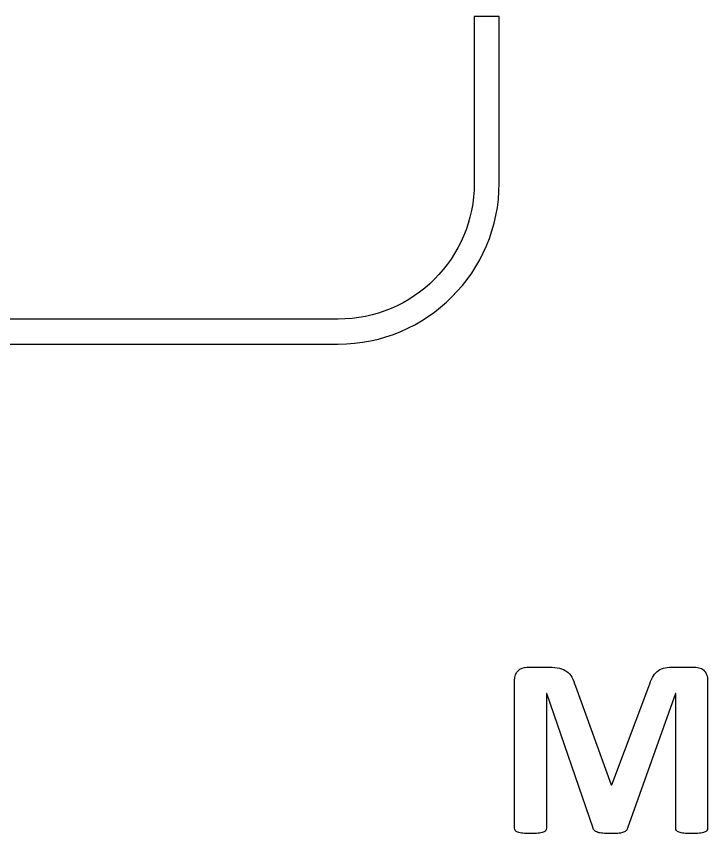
# Model space of a CAD drawing. Header units: millimetres. Extents: x 0 to 97.6, y 221.4 to 297.
# Drawn here: x 31.76 to 36.41, y 283.18 to 288.68 of the extents above; entities that cross this region are included whole.
import ezdxf

# ---------------------------------------------------------------- set-up
doc = ezdxf.new("R2010")
doc.units = ezdxf.units.MM
doc.layers.get('0').update_dxf_attribs({"linetype": 'CONTINUOUS'})

msp = doc.modelspace()

# ---------------------------------------------------------------- linework, layer by layer
at = {"color": 7}
for points in [[(34.843289, 288.67787), (34.843289, 287.556741)], [(35.011258, 287.556741), (35.011258, 288.67787), (34.843289, 288.67787)], [(33.927274, 286.640725), (28.714383, 286.640725)], [(28.714383, 286.472756), (33.927274, 286.472756)], [(35.200162, 284.299426), (35.348302, 284.299426)], [(36.171651, 284.299426), (36.324096, 284.299426)], [(35.114895, 283.215943), (35.114895, 284.208992)], [(36.413687, 284.208991), (36.413938, 283.215933)], [(35.523991, 284.171096), (35.765148, 283.507054), (35.768588, 283.507054), (36.018357, 284.169374)], [(35.642979, 283.216804), (35.3312, 284.122865), (35.329348, 284.122865), (35.329348, 283.215943)], [(36.199499, 283.215933), (36.199499, 284.122854), (36.197647, 284.122854), (35.874667, 283.216794)]]:
    msp.add_lwpolyline(points, dxfattribs=at)
for points in [[(34.843289, 287.556741), (34.843289, 287.050124), (34.433891, 286.640725), (33.927274, 286.640725)], [(33.927274, 286.472756), (34.525225, 286.472756), (35.011258, 286.95879), (35.011258, 287.556741)], [(35.114895, 284.208992), (35.114895, 284.238276), (35.122647, 284.260669), (35.138152, 284.276172)], [(35.138152, 284.276172), (35.153656, 284.291675), (35.174326, 284.299426), (35.200162, 284.299426)], [(35.348302, 284.299426), (35.374715, 284.299426), (35.397395, 284.297129), (35.416343, 284.292536)], [(35.416343, 284.292536), (35.43529, 284.288516), (35.451655, 284.281339), (35.465436, 284.271004)], [(35.465436, 284.271004), (35.479212, 284.261243), (35.490696, 284.248037), (35.499887, 284.231386)], [(36.042461, 284.230525), (36.05165, 284.247176), (36.061986, 284.260669), (36.073467, 284.271004)], [(36.073467, 284.271004), (36.085532, 284.281339), (36.099599, 284.288516), (36.115668, 284.292536)], [(36.115668, 284.292536), (36.131737, 284.297129), (36.150398, 284.299426), (36.171651, 284.299426)], [(36.324096, 284.299426), (36.339601, 284.299426), (36.352807, 284.297416), (36.363715, 284.293396)], [(36.363715, 284.293396), (36.375198, 284.289376), (36.384385, 284.283347), (36.391277, 284.275309)], [(36.391277, 284.275309), (36.398738, 284.267844), (36.404197, 284.25837), (36.407654, 284.246887)], [(35.499887, 284.231386), (35.509077, 284.215308), (35.517112, 284.195211), (35.523991, 284.171096)], [(36.018357, 284.169374), (36.025818, 284.19349), (36.033853, 284.213873), (36.042461, 284.230525)], [(36.407654, 284.246887), (36.411676, 284.235977), (36.413687, 284.223345), (36.413687, 284.208991)], [(35.119208, 283.200441), (35.116332, 283.205034), (35.114895, 283.210202), (35.114895, 283.215943)], [(35.329348, 283.215943), (35.329348, 283.210202), (35.327628, 283.205034), (35.324188, 283.200441)], [(35.653325, 283.20044), (35.648156, 283.205033), (35.644708, 283.210488), (35.642979, 283.216804)], [(35.874667, 283.216794), (35.872374, 283.209329), (35.868643, 283.203013), (35.863475, 283.197844)], [(36.204658, 283.200431), (36.201219, 283.205024), (36.199499, 283.210191), (36.199499, 283.215933)], [(36.413938, 283.215933), (36.413938, 283.210191), (36.412218, 283.205024), (36.408779, 283.200431)], [(35.136432, 283.189244), (35.128389, 283.192116), (35.122647, 283.195848), (35.119208, 283.200441)], [(35.170021, 283.182354), (35.156245, 283.184083), (35.145049, 283.18638), (35.136432, 283.189244)], [(35.221697, 283.179761), (35.201027, 283.179761), (35.183802, 283.180626), (35.170021, 283.182354)], [(35.273375, 283.182354), (35.260163, 283.180626), (35.242937, 283.179761), (35.221697, 283.179761)], [(35.306964, 283.189244), (35.298356, 283.186372), (35.28716, 283.184076), (35.273375, 283.182354)], [(35.324188, 283.200441), (35.321313, 283.195848), (35.315572, 283.192116), (35.306964, 283.189244)], [(35.673989, 283.188383), (35.665381, 283.191828), (35.658493, 283.195847), (35.653325, 283.20044)], [(35.70844, 283.182353), (35.694664, 283.1835), (35.68318, 283.185509), (35.673989, 283.188383)], [(35.758393, 283.17976), (35.738871, 283.17976), (35.722219, 283.180624), (35.70844, 283.182353)], [(35.808347, 283.18148), (35.794571, 283.180333), (35.77792, 283.17976), (35.758393, 283.17976)], [(35.841938, 283.186647), (35.83333, 283.183776), (35.822133, 283.182053), (35.808347, 283.18148)], [(35.863475, 283.197844), (35.858307, 283.193251), (35.851128, 283.189519), (35.841938, 283.186647)], [(36.221882, 283.189234), (36.213839, 283.192105), (36.208098, 283.195838), (36.204658, 283.200431)], [(36.254611, 283.182344), (36.240835, 283.184072), (36.229926, 283.186369), (36.221882, 283.189234)], [(36.306287, 283.179751), (36.285618, 283.179751), (36.268393, 283.180615), (36.254611, 283.182344)], [(36.358826, 283.182344), (36.34505, 283.180615), (36.327537, 283.179751), (36.306287, 283.179751)], [(36.391554, 283.189234), (36.383511, 283.186362), (36.372601, 283.184065), (36.358826, 283.182344)], [(36.408779, 283.200431), (36.405904, 283.195838), (36.400162, 283.192105), (36.391554, 283.189234)]]:
    msp.add_open_spline(points, degree=3, dxfattribs=at)

doc.saveas('drawing.dxf')
